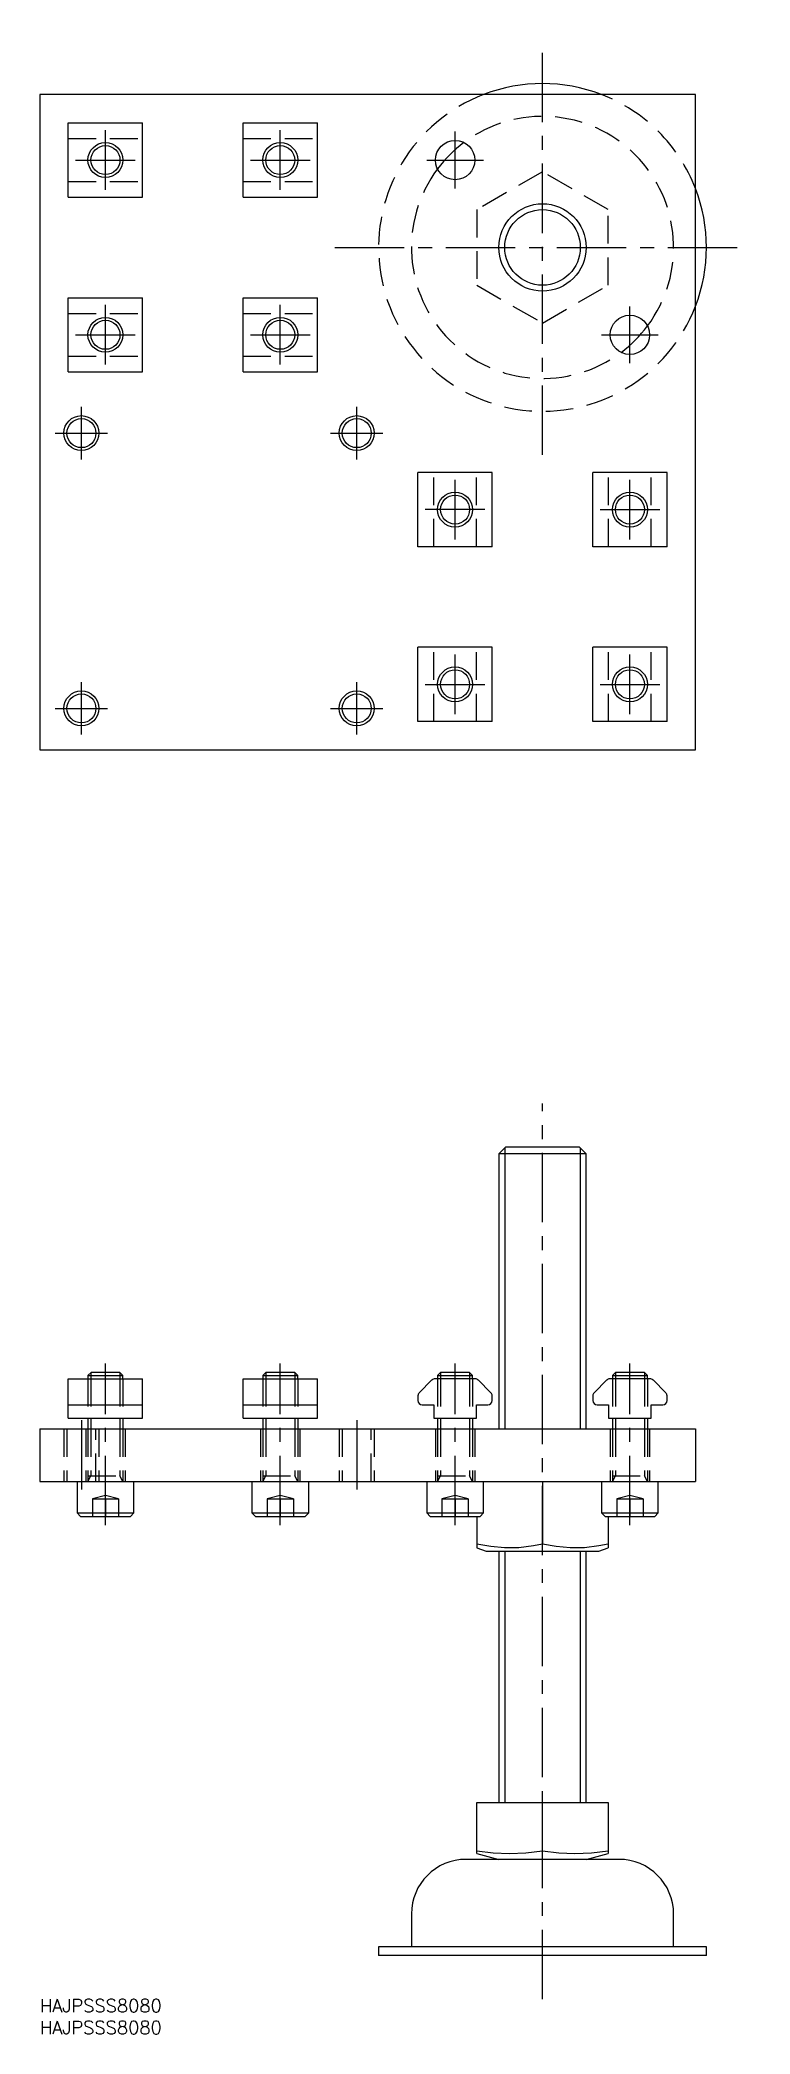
# Model space of a CAD drawing. Extents: x 0 to 163, y -8 to 448.
import ezdxf

# ---------------------------------------------------------------- set-up
doc = ezdxf.new("R2010")
doc.units = 0
doc.header["$LTSCALE"] = 0.5
doc.linetypes.add('CENTER', pattern=[50.8, 31.75, -6.35, 6.35, -6.35])
doc.linetypes.add('DASHED', pattern=[19.05, 12.7, -6.35])
for name, color, linetype in [('MSM_CENTER', 1, 'CENTER'), ('MSM_CONTINUOUS', 7, 'CONTINUOUS'), ('MSM_DASHED', 4, 'DASHED'), ('MSM_NARROW', 5, 'CONTINUOUS'), ('MSM_PART_NUMBER', 7, 'CONTINUOUS')]:
    doc.layers.add(name, color=color, linetype=linetype)
doc.styles.get("Standard").update_dxf_attribs({"font": 'txt.shx', "height": 3, "bigfont": 'bigfont.shx'})

# ---------------------------------------------------------------- blocks, each defined once
blk = doc.blocks.new('*U39')
at = {"layer": 'MSM_PART_NUMBER'}
blk.add_text('HAJPSSS8080', height=3, dxfattribs=at).set_placement((0, -3))
blk = doc.blocks.new('*U40')
at = {"layer": 'MSM_PART_NUMBER'}
blk.add_text('HAJPSSS8080', height=3, dxfattribs=at).set_placement((0, -8))

msp = doc.modelspace()

# ---------------------------------------------------------------- linework, layer by layer
at = {"layer": 'MSM_CENTER'}
for p, q in [((115, 353.42), (115, 448.42)), ((15, 414.1), (15, 427.75)), ((55, 414.1), (55, 427.75)), ((95, 414.42), (95, 427.42)), ((8.18, 420.92), (21.82, 420.92)), ((48.18, 420.92), (61.82, 420.92)), ((88.5, 420.92), (101.5, 420.92)), ((67.5, 400.92), (162.5, 400.92)), ((15, 374.1), (15, 387.75)), ((55, 374.1), (55, 387.75)), ((135, 374.42), (135, 387.42)), ((8.18, 380.92), (21.82, 380.92)), ((48.18, 380.92), (61.82, 380.92)), ((128.5, 380.92), (141.5, 380.92)), ((9.5, 352.42), (9.5, 364.42)), ((72.5, 352.42), (72.5, 364.42)), ((3.5, 358.42), (15.5, 358.42)), ((66.5, 358.42), (78.5, 358.42)), ((95, 334.1), (95, 347.75)), ((135, 334.1), (135, 347.75)), ((101.83, 340.92), (88.17, 340.92)), ((128.18, 340.92), (141.82, 340.92)), ((95, 294.1), (95, 307.75)), ((135, 294.1), (135, 307.75)), ((9.5, 289.42), (9.5, 301.42)), ((72.5, 289.42), (72.5, 301.42)), ((88.17, 300.92), (101.83, 300.92)), ((128.18, 300.92), (141.82, 300.92)), ((3.5, 295.42), (15.5, 295.42)), ((66.5, 295.42), (78.5, 295.42)), ((115, 0), (115, 205)), ((15, 108.5), (15, 145.5)), ((55, 108.5), (55, 145.5)), ((95, 108.5), (95, 145.5)), ((135, 108.5), (135, 145.5)), ((9.5, 132.5), (9.5, 116.5)), ((72.5, 132.5), (72.5, 116.5))]:
    msp.add_line(p, q, dxfattribs=at)
at = {"layer": 'MSM_CONTINUOUS'}
for p, q in [((0, 435.92), (0, 285.92)), ((150, 435.92), (0, 435.92)), ((150, 285.92), (150, 435.92)), ((6.5, 429.42), (23.5, 429.42)), ((6.5, 412.42), (6.5, 429.42)), ((23.5, 412.42), (23.5, 429.42)), ((46.5, 429.42), (63.5, 429.42)), ((46.5, 412.42), (46.5, 429.42)), ((63.5, 412.42), (63.5, 429.42)), ((6.5, 412.42), (23.5, 412.42)), ((46.5, 412.42), (63.5, 412.42)), ((6.5, 389.42), (23.5, 389.42)), ((6.5, 372.42), (6.5, 389.42)), ((23.5, 372.42), (23.5, 389.42)), ((46.5, 389.42), (63.5, 389.42)), ((46.5, 372.42), (46.5, 389.42)), ((63.5, 372.42), (63.5, 389.42)), ((6.5, 372.42), (23.5, 372.42)), ((46.5, 372.42), (63.5, 372.42)), ((86.5, 332.42), (86.5, 349.42)), ((103.5, 349.42), (86.5, 349.42)), ((103.5, 332.42), (103.5, 349.42)), ((126.5, 332.42), (126.5, 349.42)), ((143.5, 349.42), (126.5, 349.42)), ((143.5, 332.42), (143.5, 349.42)), ((103.5, 332.42), (86.5, 332.42)), ((143.5, 332.42), (126.5, 332.42)), ((86.5, 292.42), (86.5, 309.42)), ((103.5, 309.42), (86.5, 309.42)), ((103.5, 292.42), (103.5, 309.42)), ((126.5, 292.42), (126.5, 309.42)), ((143.5, 309.42), (126.5, 309.42)), ((143.5, 292.42), (143.5, 309.42)), ((103.5, 292.42), (86.5, 292.42)), ((143.5, 292.42), (126.5, 292.42)), ((0, 285.92), (150, 285.92)), ((106.53, 195), (105, 193.47)), ((125, 193.47), (105, 193.47)), ((105, 193.47), (105, 130.5)), ((123.47, 195), (106.53, 195)), ((125, 193.47), (123.47, 195)), ((125, 130.5), (125, 193.47)), ((6.5, 142), (23.5, 142)), ((6.5, 133), (6.5, 142)), ((11.77, 143.5), (11, 142.73)), ((11, 142.73), (11, 142)), ((11, 142.73), (19, 142.73)), ((11.77, 143.5), (18.23, 143.5)), ((19, 142.73), (18.23, 143.5)), ((19, 142), (19, 142.73)), ((23.5, 133), (23.5, 142)), ((46.5, 142), (63.5, 142)), ((46.5, 133), (46.5, 142)), ((51.77, 143.5), (51, 142.73)), ((51, 142.73), (59, 142.73)), ((51, 142.73), (51, 142)), ((51.77, 143.5), (58.23, 143.5)), ((59, 142.73), (58.23, 143.5)), ((59, 142), (59, 142.73)), ((63.5, 133), (63.5, 142)), ((89.71, 141.71), (86.79, 138.79)), ((99.59, 142), (90.41, 142)), ((91.77, 143.5), (91, 142.73)), ((91, 142.73), (99, 142.73)), ((91, 142.73), (91, 142)), ((91.77, 143.5), (98.23, 143.5)), ((99, 142.73), (98.23, 143.5)), ((99, 142), (99, 142.73)), ((103.21, 138.79), (100.29, 141.71)), ((129.71, 141.71), (126.79, 138.79)), ((139.59, 142), (130.41, 142)), ((131.77, 143.5), (131, 142.73)), ((131, 142.73), (139, 142.73)), ((131, 142.73), (131, 142)), ((131.77, 143.5), (138.23, 143.5)), ((139, 142.73), (138.23, 143.5)), ((139, 142), (139, 142.73)), ((143.21, 138.79), (140.29, 141.71)), ((86.5, 138.09), (86.5, 137)), ((103.5, 137), (103.5, 138.09)), ((126.5, 138.09), (126.5, 137)), ((143.5, 137), (143.5, 138.09)), ((6.5, 136), (23.5, 136)), ((6.5, 133), (23.5, 133)), ((11, 133), (11, 130.5)), ((19, 133), (19, 130.5)), ((46.5, 136), (63.5, 136)), ((46.5, 133), (63.5, 133)), ((51, 133), (51, 130.5)), ((59, 133), (59, 130.5)), ((87.5, 136), (90.1, 136)), ((90.1, 136), (90.1, 133)), ((90.1, 133), (99.9, 133)), ((91, 133), (91, 130.5)), ((99, 133), (99, 130.5)), ((99.9, 133), (99.9, 136)), ((99.9, 136), (102.5, 136)), ((127.5, 136), (130.1, 136)), ((130.1, 136), (130.1, 133)), ((130.1, 133), (139.9, 133)), ((131, 133), (131, 130.5)), ((139, 133), (139, 130.5)), ((139.9, 133), (139.9, 136)), ((139.9, 136), (142.5, 136)), ((0, 130.5), (0, 118.5)), ((0, 130.5), (150, 130.5)), ((150, 130.5), (150, 118.5)), ((0, 118.5), (150, 118.5)), ((8.5, 118.5), (8.5, 111.3)), ((21.5, 111.3), (21.5, 118.5)), ((48.5, 118.5), (48.5, 111.3)), ((61.5, 111.3), (61.5, 118.5)), ((88.5, 118.5), (88.5, 111.3)), ((101.5, 111.3), (101.5, 118.5)), ((115, 118.5), (115, 104.24)), ((128.5, 118.5), (128.5, 111.3)), ((141.5, 111.3), (141.5, 118.5)), ((8.5, 111.3), (9.3, 110.5)), ((8.5, 111.3), (21.5, 111.3)), ((9.3, 110.5), (20.7, 110.5)), ((20.7, 110.5), (21.5, 111.3)), ((48.5, 111.3), (49.3, 110.5)), ((48.5, 111.3), (61.5, 111.3)), ((49.3, 110.5), (60.7, 110.5)), ((60.7, 110.5), (61.5, 111.3)), ((88.5, 111.3), (89.3, 110.5)), ((88.5, 111.3), (101.5, 111.3)), ((89.3, 110.5), (100.7, 110.5)), ((100, 110.5), (100, 103.32)), ((100.7, 110.5), (101.5, 111.3)), ((128.5, 111.3), (129.3, 110.5)), ((128.5, 111.3), (141.5, 111.3)), ((129.3, 110.5), (140.7, 110.5)), ((130, 110.5), (130, 103.32)), ((140.7, 110.5), (141.5, 111.3)), ((100, 104.24), (103.14, 103.65)), ((100, 103.32), (102.08, 102.5)), ((102.08, 102.5), (127.92, 102.5)), ((103.14, 103.65), (106.34, 103.35)), ((105, 102.5), (105, 45)), ((106.34, 103.35), (109.62, 103.4)), ((109.62, 103.4), (112.91, 103.82)), ((112.91, 103.82), (115, 104.24)), ((115, 104.24), (118.14, 103.65)), ((118.14, 103.65), (121.34, 103.35)), ((121.34, 103.35), (124.62, 103.4)), ((124.62, 103.4), (127.91, 103.82)), ((125, 45), (125, 102.5)), ((127.91, 103.82), (130, 104.24)), ((127.92, 102.5), (130, 103.32)), ((100, 45), (130, 45)), ((100, 33.32), (100, 45)), ((115, 33.93), (115, 45)), ((130, 45), (130, 33.32)), ((132.5, 32), (97.5, 32)), ((100, 33.93), (103.7, 33.48)), ((100, 33.32), (105, 32)), ((103.7, 33.48), (107.43, 33.32)), ((107.43, 33.32), (111.21, 33.48)), ((111.21, 33.48), (115, 33.93)), ((115, 33.93), (118.7, 33.48)), ((118.7, 33.48), (122.43, 33.32)), ((122.43, 33.32), (126.21, 33.48)), ((125, 32), (130, 33.32)), ((126.21, 33.48), (130, 33.93)), ((85, 19.5), (85, 12)), ((145, 12), (145, 19.5)), ((152.5, 12), (77.5, 12)), ((77.5, 12), (77.5, 10)), ((152.5, 10), (77.5, 10)), ((152.5, 10), (152.5, 12))]:
    msp.add_line(p, q, dxfattribs=at)
for centre, radius in [((15, 420.92), 4), ((55, 420.92), 4), ((95, 420.92), 4.5), ((115, 400.92), 10), ((15, 380.92), 4), ((55, 380.92), 4), ((135, 380.92), 4.5), ((9.5, 358.42), 3.32), ((72.5, 358.42), 3.32), ((95, 340.92), 4), ((135, 340.92), 4), ((95, 300.92), 4), ((135, 300.92), 4), ((9.5, 295.42), 3.32), ((72.5, 295.42), 3.32)]:
    msp.add_circle(centre, radius, dxfattribs=at)
for centre, radius, start, end in [((115, 400.92), 37.5, 68.9605, 111.0395), ((115, 400.92), 30, 126.8104, 143.1896), ((115, 400.92), 37.5, 338.9605, 21.0395), ((115, 400.92), 30, 306.8104, 323.1896), ((90.41, 141), 1, 90, 135), ((99.59, 141), 1, 45, 90), ((130.41, 141), 1, 90, 135), ((139.59, 141), 1, 45, 90), ((87.5, 138.09), 1, 135, 180), ((87.5, 137), 1, 180, 270), ((102.5, 137), 1, 270, 0), ((102.5, 138.09), 1, 360, 45), ((127.5, 138.09), 1, 135, 180), ((127.5, 137), 1, 180, 270), ((142.5, 137), 1, 270, 0), ((142.5, 138.09), 1, 360, 45), ((97.5, 19.5), 12.5, 90, 180), ((132.5, 19.5), 12.5, 360, 90)]:
    msp.add_arc(centre, radius, start, end, dxfattribs=at)
at = {"layer": 'MSM_DASHED'}
for p, q in [((6.5, 425.82), (23.5, 425.82)), ((46.5, 425.82), (63.5, 425.82)), ((6.5, 416.02), (23.5, 416.02)), ((46.5, 416.02), (63.5, 416.02)), ((115, 418.24), (100, 409.58)), ((130, 409.58), (115, 418.24)), ((100, 409.58), (100, 392.26)), ((130, 392.26), (130, 409.58)), ((100, 392.26), (115, 383.6)), ((115, 383.6), (130, 392.26)), ((6.5, 385.82), (23.5, 385.82)), ((46.5, 385.82), (63.5, 385.82)), ((6.5, 376.02), (23.5, 376.02)), ((46.5, 376.02), (63.5, 376.02)), ((90.1, 332.42), (90.1, 349.42)), ((99.9, 332.42), (99.9, 349.42)), ((130.1, 332.42), (130.1, 349.42)), ((139.9, 332.42), (139.9, 349.42)), ((90.1, 292.42), (90.1, 309.42)), ((99.9, 292.42), (99.9, 309.42)), ((130.1, 292.42), (130.1, 309.42)), ((139.9, 292.42), (139.9, 309.42)), ((11, 142), (11, 133)), ((11.68, 142), (11.68, 133)), ((18.32, 142), (18.32, 133)), ((19, 142), (19, 133)), ((51, 142), (51, 133)), ((51.68, 142), (51.68, 133)), ((58.32, 142), (58.32, 133)), ((59, 142), (59, 133)), ((91, 142), (91, 133)), ((91.68, 142), (91.68, 133)), ((98.32, 142), (98.32, 133)), ((99, 142), (99, 133)), ((131, 142), (131, 133)), ((131.68, 142), (131.68, 133)), ((138.32, 142), (138.32, 133)), ((139, 142), (139, 133)), ((5.5, 130.5), (5.5, 118.5)), ((6.18, 130.5), (6.18, 118.5)), ((10.5, 130.5), (10.5, 118.5)), ((11, 130.5), (11, 118.5)), ((11.68, 130.5), (11.68, 119.75)), ((12.82, 118.5), (12.82, 130.5)), ((13.5, 130.5), (13.5, 118.5)), ((18.32, 130.5), (18.32, 119.75)), ((19, 130.5), (19, 118.5)), ((19.5, 130.5), (19.5, 118.5)), ((50.5, 130.5), (50.5, 118.5)), ((51, 130.5), (51, 118.5)), ((51.68, 130.5), (51.68, 119.75)), ((58.32, 130.5), (58.32, 119.75)), ((59, 130.5), (59, 118.5)), ((59.5, 130.5), (59.5, 118.5)), ((68.5, 130.5), (68.5, 118.5)), ((69.18, 130.5), (69.18, 118.5)), ((75.82, 118.5), (75.82, 130.5)), ((76.5, 130.5), (76.5, 118.5)), ((90.5, 130.5), (90.5, 118.5)), ((91, 130.5), (91, 118.5)), ((91.68, 130.5), (91.68, 119.75)), ((98.32, 130.5), (98.32, 119.75)), ((99, 130.5), (99, 118.5)), ((99.5, 130.5), (99.5, 118.5)), ((130.5, 130.5), (130.5, 118.5)), ((131, 130.5), (131, 118.5)), ((131.68, 130.5), (131.68, 119.75)), ((138.32, 130.5), (138.32, 119.75)), ((139, 130.5), (139, 118.5)), ((139.5, 130.5), (139.5, 118.5)), ((11, 119.75), (19, 119.75)), ((11, 118.5), (11.68, 119.75)), ((19, 118.5), (18.32, 119.75)), ((51, 119.75), (59, 119.75)), ((51, 118.5), (51.68, 119.75)), ((59, 118.5), (58.32, 119.75)), ((91, 119.75), (99, 119.75)), ((91, 118.5), (91.68, 119.75)), ((99, 118.5), (98.32, 119.75)), ((131, 119.75), (139, 119.75)), ((131, 118.5), (131.68, 119.75)), ((139, 118.5), (138.32, 119.75)), ((15, 115.3), (12, 114.5)), ((12, 114.5), (12, 110.5)), ((12, 114.5), (18, 114.5)), ((18, 114.5), (15, 115.3)), ((15, 114.5), (15, 110.5)), ((18, 114.5), (18, 110.5)), ((55, 115.3), (52, 114.5)), ((52, 114.5), (52, 110.5)), ((52, 114.5), (58, 114.5)), ((58, 114.5), (55, 115.3)), ((55, 114.5), (55, 110.5)), ((58, 114.5), (58, 110.5)), ((95, 115.3), (92, 114.5)), ((92, 114.5), (92, 110.5)), ((92, 114.5), (98, 114.5)), ((98, 114.5), (95, 115.3)), ((95, 114.5), (95, 110.5)), ((98, 114.5), (98, 110.5)), ((135, 115.3), (132, 114.5)), ((132, 114.5), (132, 110.5)), ((132, 114.5), (138, 114.5)), ((138, 114.5), (135, 115.3)), ((135, 114.5), (135, 110.5)), ((138, 114.5), (138, 110.5))]:
    msp.add_line(p, q, dxfattribs=at)
for radius, start, end in [(37.5, 111.0395, 338.9605), (37.5, 21.0395, 68.9605), (30, 323.1896, 126.8104), (30, 143.1896, 306.8104)]:
    msp.add_arc((115, 400.92), radius, start, end, dxfattribs=at)
at = {"layer": 'MSM_NARROW'}
for p, q in [((106.35, 194.82), (106.35, 130.5)), ((123.65, 194.82), (123.65, 130.5)), ((11.68, 143.41), (11.68, 142)), ((18.32, 143.41), (18.32, 142)), ((51.68, 143.41), (51.68, 142)), ((58.32, 143.41), (58.32, 142)), ((91.68, 143.41), (91.68, 142)), ((98.32, 143.41), (98.32, 142)), ((131.68, 143.41), (131.68, 142)), ((138.32, 143.41), (138.32, 142)), ((11.68, 133), (11.68, 130.5)), ((18.32, 133), (18.32, 130.5)), ((51.68, 133), (51.68, 130.5)), ((58.32, 133), (58.32, 130.5)), ((91.68, 133), (91.68, 130.5)), ((98.32, 133), (98.32, 130.5)), ((131.68, 133), (131.68, 130.5)), ((138.32, 133), (138.32, 130.5)), ((106.35, 102.5), (106.35, 45)), ((123.65, 102.5), (123.65, 45))]:
    msp.add_line(p, q, dxfattribs=at)
for centre, radius in [((15, 420.92), 3.32), ((55, 420.92), 3.32), ((115, 400.92), 8.65), ((15, 380.92), 3.32), ((55, 380.92), 3.32), ((9.5, 358.42), 4), ((72.5, 358.42), 4), ((95, 340.92), 3.32), ((135, 340.92), 3.32), ((95, 300.92), 3.32), ((135, 300.92), 3.32), ((9.5, 295.42), 4), ((72.5, 295.42), 4)]:
    msp.add_circle(centre, radius, dxfattribs=at)

# ---------------------------------------------------------------- block references
at = {"layer": 'MSM_CONTINUOUS'}
for name in ['*U39', '*U40']:
    msp.add_blockref(name, (0, 0), dxfattribs=at)

doc.saveas('drawing.dxf')
